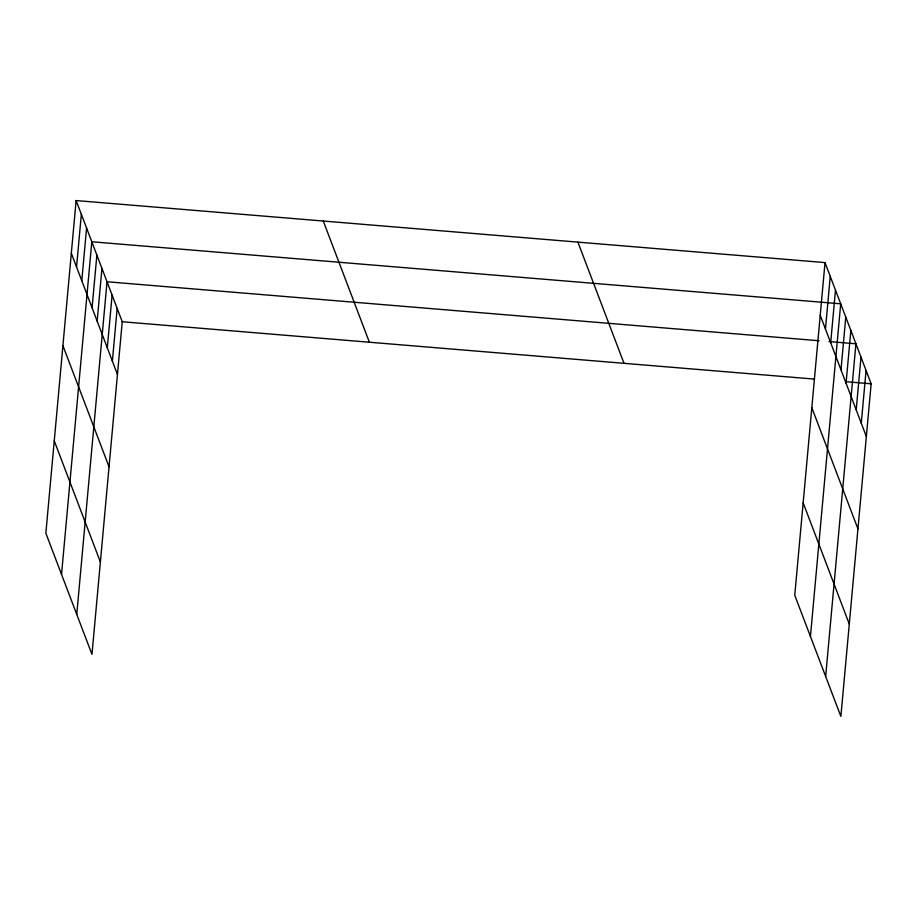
<?xml version="1.0" encoding="UTF-8"?>
<svg xmlns="http://www.w3.org/2000/svg" width="917" height="917" viewBox="0 0 917 917"><rect width="100%" height="100%" fill="white"/><g stroke="black" fill="none" stroke-linecap="round" stroke-linejoin="round"><path stroke-width="1.38" d="M76.122 200.559L45.85 533.201L91.975 654.406L122.248 321.752L76.122 200.559L825.025 262.594L871.15 383.799L840.878 716.441L794.752 595.248L825.025 262.594M76.558 267.007L81.349 214.291M81.785 280.74L86.576 228.024M61.531 574.409L91.803 241.767L840.706 303.802L810.433 636.455M92.078 307.803L96.881 255.098M97.156 321.133L101.947 268.429M76.753 614.413L107.025 281.76L818.996 340.746M107.3 347.807L112.103 295.091M112.378 361.138L117.17 308.421M825.46 329.043L830.252 276.338M830.687 342.775L835.479 290.07M840.981 369.849L845.783 317.133M846.059 383.18L850.861 330.464M825.655 676.448L855.928 343.795L828.945 341.56M856.203 409.842L861.006 357.137M861.281 423.173L866.072 370.468M122.248 321.752L814.342 379.088M845.589 381.678L871.15 383.799M820.234 315.31L866.347 436.503M811.82 407.687L857.945 528.891M803.166 502.871L849.28 624.064M577.893 242.122L624.007 363.327M323.265 221.031L369.379 342.224M71.331 253.264L117.445 374.468M62.918 345.652L109.043 466.845M54.252 440.825L100.377 562.018"/></g></svg>
